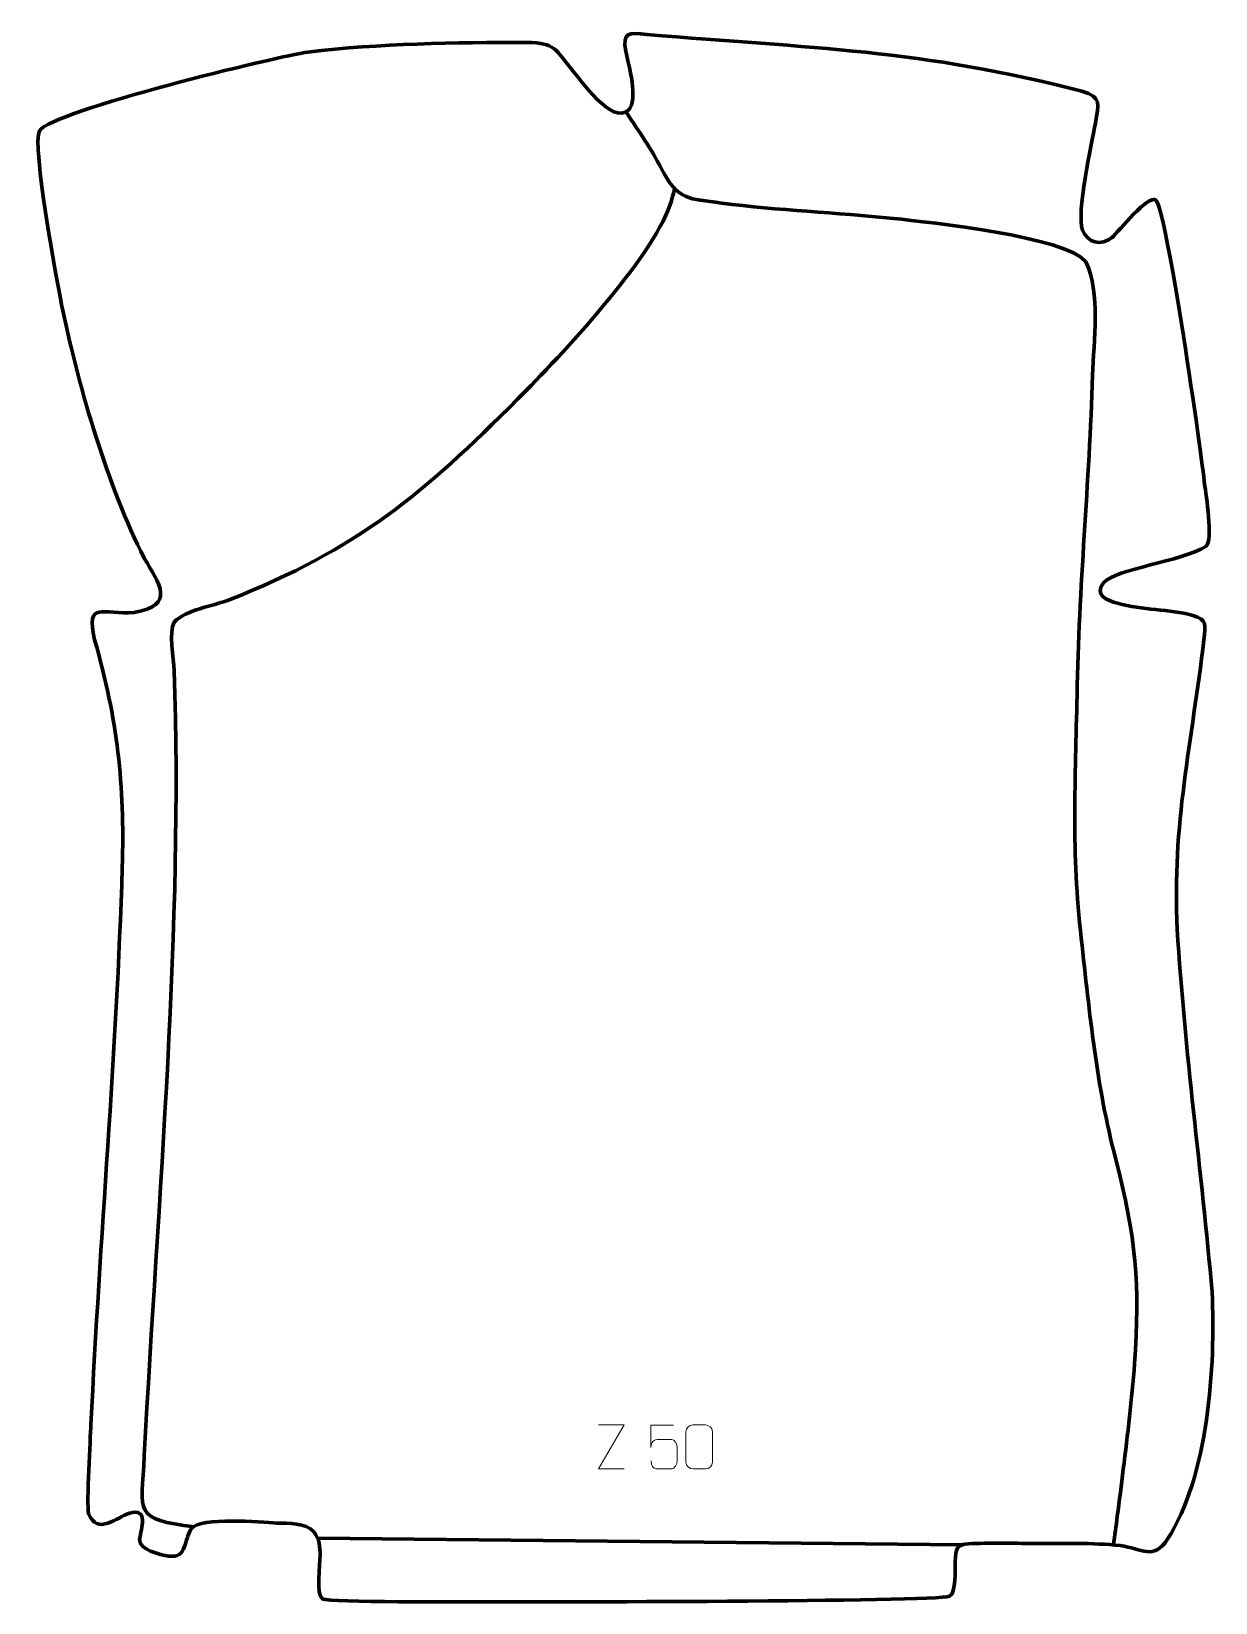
# Model space of a CAD drawing. Header units: millimetres. Extents: x -649 to 25, y 39 to 932.
import ezdxf

# ---------------------------------------------------------------- set-up
doc = ezdxf.new("R2010")
doc.units = ezdxf.units.MM
doc.header["$MEASUREMENT"] = 0
doc.layers.add('layer 2', color=7, linetype='Continuous')
doc.layers.add('layer 3', color=7, linetype='Continuous')

msp = doc.modelspace()

# ---------------------------------------------------------------- linework, layer by layer
at = {"layer": 'layer 2', "color": 142, "lineweight": 158}
for points, knots in [([(-310.0264, 886.2705), (-302.6696, 875.0888), (-296.1903, 866.0838), (-290.0149, 854.008), (-290.0149, 854.008), (-280.5954, 836.1478), (-274.9286, 837.4508), (-256.0492, 834.8823), (-256.0492, 834.8823), (-223.8071, 830.644), (-190.7808, 829.5624), (-158.2369, 826.0999), (-158.2369, 826.0999), (-137.6021, 823.8924), (-60.1203, 815.8681), (-48.7601, 801.4064), (-48.7601, 801.4064), (-40.3661, 784.1568), (-44.4054, 756.2591), (-44.9642, 736.9546), (-44.9642, 736.9546), (-46.8134, 676.1952), (-52.8221, 616.0103), (-53.7662, 555.1003), (-53.7662, 555.1003), (-54.8463, 507.1502), (-56.9482, 465.0218), (-51.4292, 416.9082), (-51.4292, 416.9082), (-46.3988, 373.053), (-42.9711, 334.1941), (-31.7439, 291.0639), (-31.7439, 291.0639), (-20.3437, 247.2693), (-17.8987, 220.0415), (-21.1066, 174.9051), (-21.1066, 174.9051), (-22.5897, 154.8793), (-25.0558, 134.9474), (-27.4693, 115.0178), (-27.4693, 115.0178), (-28.547, 106.1123), (-29.6897, 97.2188), (-30.8806, 88.3276), (-30.8806, 88.3276), (-31.6159, 82.891), (-32.3504, 77.4544), (-33.0859, 72.0179)], [0, 0, 0, 0, 0.07692308, 0.07692308, 0.07692308, 0.07692308, 0.15384615, 0.15384615, 0.15384615, 0.15384615, 0.23076923, 0.23076923, 0.23076923, 0.23076923, 0.30769231, 0.30769231, 0.30769231, 0.30769231, 0.38461538, 0.38461538, 0.38461538, 0.38461538, 0.46153846, 0.46153846, 0.46153846, 0.46153846, 0.53846154, 0.53846154, 0.53846154, 0.53846154, 0.61538462, 0.61538462, 0.61538462, 0.61538462, 0.69230769, 0.69230769, 0.69230769, 0.69230769, 0.76923077, 0.76923077, 0.76923077, 0.76923077, 0.84615385, 0.84615385, 0.84615385, 0.84615385, 1, 1, 1, 1]), ([(-555.7017, 82.278), (-590.7911, 86.8708), (-586.0651, 89.3008), (-584.3006, 122.9317), (-584.3006, 122.9317), (-576.7135, 267.6958), (-562.0798, 424.8527), (-567.3774, 569.0197), (-567.3774, 569.0197), (-567.6278, 575.7364), (-570.4346, 591.506), (-567.3666, 596.5331), (-567.3666, 596.5331), (-560.1942, 603.9644), (-546.1054, 605.401), (-536.053, 609.329), (-536.053, 609.329), (-463.0402, 637.9798), (-425.683, 669.4685), (-371.8812, 723.5089), (-371.8812, 723.5089), (-347.4025, 748.127), (-296.1044, 802.5182), (-285.177, 834.0975), (-285.177, 834.0975), (-284.3502, 836.4869), (-283.287, 840.5537), (-282.591, 842.9845)], [0, 0, 0, 0, 0.125, 0.125, 0.125, 0.125, 0.25, 0.25, 0.25, 0.25, 0.375, 0.375, 0.375, 0.375, 0.5, 0.5, 0.5, 0.5, 0.625, 0.625, 0.625, 0.625, 0.75, 0.75, 0.75, 0.75, 1, 1, 1, 1])]:
    msp.add_open_spline(points, degree=3, knots=knots, dxfattribs=at)
at = {"layer": 'layer 2', "color": 250, "lineweight": 9}
for points, knots in [([(-311.383, 115.2603), (-311.383, 115.2603), (-326.002, 115.2603), (-326.002, 115.2603), (-326.002, 115.2603), (-326.002, 115.2603), (-311.3587, 140.2177), (-311.3587, 140.2177), (-311.3587, 140.2177), (-311.3587, 140.2177), (-326.002, 140.2177), (-326.002, 140.2177)], [0, 0, 0, 0, 0.25, 0.25, 0.25, 0.25, 0.5, 0.5, 0.5, 0.5, 1, 1, 1, 1]), ([(-283.2863, 140.1938), (-283.2863, 140.1938), (-296.138, 140.1938), (-296.138, 140.1938), (-296.138, 140.1938), (-296.1377, 135.9632), (-296.1377, 131.7323), (-296.138, 127.5011), (-296.138, 127.5011), (-296.1383, 130.8112), (-294.5073, 131.883), (-291.6953, 131.9435), (-291.6953, 131.9435), (-289.2557, 131.9438), (-286.8162, 131.9438), (-284.377, 131.9435), (-284.377, 131.9435), (-282.7272, 131.9503), (-281.2523, 129.5698), (-281.2238, 127.5011), (-281.2238, 127.5011), (-281.2241, 124.9138), (-281.2241, 122.3262), (-281.2238, 119.7385), (-281.2238, 119.7385), (-281.1776, 117.7791), (-282.677, 115.3428), (-284.3029, 115.2843), (-284.3029, 115.2843), (-286.2594, 115.2846), (-291.1544, 115.2846), (-293.1114, 115.2843), (-293.1114, 115.2843), (-294.9569, 115.2755), (-296.064, 117.2403), (-296.0848, 119.7914)], [0, 0, 0, 0, 0.1, 0.1, 0.1, 0.1, 0.2, 0.2, 0.2, 0.2, 0.3, 0.3, 0.3, 0.3, 0.4, 0.4, 0.4, 0.4, 0.5, 0.5, 0.5, 0.5, 0.6, 0.6, 0.6, 0.6, 0.7, 0.7, 0.7, 0.7, 0.8, 0.8, 0.8, 0.8, 1, 1, 1, 1]), ([(-272.2611, 140.2383), (-269.895, 140.2383), (-267.5285, 140.2383), (-265.162, 140.2383), (-265.162, 140.2383), (-263.1815, 140.2739), (-261.1555, 138.7796), (-261.1284, 136.3375), (-261.1284, 136.3375), (-261.1288, 130.5801), (-261.1288, 124.8223), (-261.1284, 119.0641), (-261.1284, 119.0641), (-261.2705, 116.7365), (-262.9769, 115.2542), (-265.162, 115.2434), (-265.162, 115.2434), (-267.5344, 115.2438), (-269.9068, 115.2438), (-272.2788, 115.2434), (-272.2788, 115.2434), (-274.2373, 115.1378), (-276.2437, 117.0257), (-276.2323, 119.0467), (-276.2323, 119.0467), (-276.2319, 124.8273), (-276.2319, 130.6076), (-276.2323, 136.3874), (-276.2323, 136.3874), (-276.228, 138.5294), (-274.4509, 140.2519), (-272.2611, 140.2383)], [0, 0, 0, 0, 0.11111111, 0.11111111, 0.11111111, 0.11111111, 0.22222222, 0.22222222, 0.22222222, 0.22222222, 0.33333333, 0.33333333, 0.33333333, 0.33333333, 0.44444444, 0.44444444, 0.44444444, 0.44444444, 0.55555556, 0.55555556, 0.55555556, 0.55555556, 0.66666667, 0.66666667, 0.66666667, 0.66666667, 0.77777778, 0.77777778, 0.77777778, 0.77777778, 1, 1, 1, 1])]:
    msp.add_open_spline(points, degree=3, knots=knots, dxfattribs=at)
at = {"layer": 'layer 2', "color": 142, "lineweight": 158}
msp.add_open_spline([(-119.0899, 72.1254), (-119.0899, 72.1254), (-485.7602, 75.8208), (-485.7602, 75.8208)], degree=3, dxfattribs=at)
at = {"layer": 'layer 3', "color": 242, "lineweight": 158}
msp.add_open_spline([(-310.4409, 921.1087), (-312.4033, 932.4415), (-308.8069, 931.6807), (-298.4237, 930.6857), (-298.4237, 930.6857), (-206.1662, 922.9261), (-141.5856, 922.2047), (-51.0302, 898.4119), (-51.0302, 898.4119), (-39.4806, 895.0138), (-41.5349, 891.1728), (-43.3372, 880.2958), (-43.3372, 880.2958), (-45.5854, 868.2476), (-54.3602, 829.0937), (-50.6102, 819.4495), (-50.6102, 819.4495), (-47.8025, 812.2288), (-40.2688, 810.3705), (-33.9079, 815.2653), (-33.9079, 815.2653), (-29.9625, 818.858), (-13.3461, 839.9438), (-8.9526, 836.5501), (-8.9526, 836.5501), (-2.9041, 831.8781), (17.4527, 689.1748), (18.7825, 675.1232), (18.7825, 675.1232), (19.5371, 668.7832), (23.8559, 643.5946), (19.413, 639.6422), (19.413, 639.6422), (5.54, 631.1447), (-31.6773, 626.9473), (-38.7715, 618.9902), (-38.7715, 618.9902), (-44.2424, 611.9364), (-36.9036, 609.0953), (-30.7885, 607.3222), (-30.7885, 607.3222), (-16.5852, 603.2039), (-1.386, 604.301), (11.9858, 600.4543), (11.9858, 600.4543), (20.4814, 598.0104), (19.1823, 595.0833), (18.4063, 586.6097), (18.4063, 586.6097), (11.5982, 529.0065), (0.0842, 481.0805), (3.2089, 421.8953), (3.2089, 421.8953), (7.4804, 352.6498), (16.9318, 284.5995), (23.0352, 215.6872), (23.0352, 215.6872), (25.0071, 173.9142), (20.9125, 110.7149), (-2.4687, 75.1485), (-2.4687, 75.1485), (-10.4209, 63.052), (-16.7506, 70.0624), (-29.2994, 71.6352), (-29.2994, 71.6352), (-44.3366, 73.3778), (-63.1733, 72.6898), (-78.7155, 72.8369), (-78.7155, 72.8369), (-90.3762, 72.9473), (-103.8296, 73.2719), (-115.3625, 72.6852), (-115.3625, 72.6852), (-122.4869, 72.3227), (-122.7253, 69.8512), (-123.0993, 62.442), (-123.0993, 62.442), (-123.3092, 58.2814), (-122.3191, 44.6009), (-126.4147, 42.7991), (-126.4147, 42.7991), (-135.2551, 39.6876), (-365.8113, 39.5675), (-391.1933, 39.6366), (-391.1933, 39.6366), (-402.5072, 39.6573), (-479.1743, 39.2491), (-482.8234, 41.2781), (-482.8234, 41.2781), (-486.8968, 43.5431), (-484.3612, 61.3591), (-484.357, 65.9768), (-484.357, 65.9768), (-484.3522, 71.138), (-484.6616, 75.1533), (-487.7989, 79.3892), (-487.7989, 79.3892), (-492.5552, 84.8155), (-502.4207, 84.2493), (-509.0516, 84.4189), (-509.0516, 84.4189), (-517.7996, 84.926), (-552.4035, 88.0607), (-557.3894, 81.3994), (-557.3894, 81.3994), (-561.9395, 75.3205), (-559.7313, 64.133), (-570.4433, 65.6977), (-570.4433, 65.6977), (-575.2585, 66.5161), (-587.5593, 68.9728), (-586.9685, 75.5102), (-586.9685, 75.5102), (-586.0745, 81.1713), (-581.5522, 93.3664), (-592.812, 90.0085), (-592.812, 90.0085), (-599.8249, 87.9172), (-610.9649, 77.1234), (-616.026, 89.7366), (-616.026, 89.7366), (-617.1843, 95.7831), (-615.033, 132.7536), (-614.6792, 140.4358), (-614.6792, 140.4358), (-609.5995, 245.9759), (-600.1374, 351.5438), (-596.8318, 457.1073), (-596.8318, 457.1073), (-595.5179, 504.9142), (-599.4762, 540.8366), (-612.5854, 586.6027), (-612.5854, 586.6027), (-617.8756, 609.3212), (-607.538, 600.6948), (-590.0688, 602.0453), (-590.0688, 602.0453), (-566.193, 606.4913), (-575.7102, 617.9813), (-584.3815, 633.0536), (-584.3815, 633.0536), (-605.0892, 673.5346), (-621.1685, 729.0975), (-630.6682, 773.7062), (-630.6682, 773.7062), (-633.511, 787.2902), (-648.5293, 868.9549), (-643.9519, 876.0166), (-643.9519, 876.0166), (-636.7004, 887.2043), (-507.7521, 918.5614), (-491.2287, 920.7103), (-491.2287, 920.7103), (-450.4456, 925.5999), (-407.5962, 926.1599), (-366.5012, 926.149), (-366.5012, 926.149), (-350.337, 925.9182), (-350.897, 922.4289), (-341.1804, 910.8876), (-341.1804, 910.8876), (-336.331, 904.9786), (-318.0811, 878.9399), (-308.9801, 887.7235), (-308.9801, 887.7235), (-303.0197, 893.4759), (-308.9527, 913.3588), (-310.4409, 921.1087)], degree=3, knots=[0, 0, 0, 0, 0.02325581, 0.02325581, 0.02325581, 0.02325581, 0.04651163, 0.04651163, 0.04651163, 0.04651163, 0.06976744, 0.06976744, 0.06976744, 0.06976744, 0.09302326, 0.09302326, 0.09302326, 0.09302326, 0.11627907, 0.11627907, 0.11627907, 0.11627907, 0.13953488, 0.13953488, 0.13953488, 0.13953488, 0.1627907, 0.1627907, 0.1627907, 0.1627907, 0.18604651, 0.18604651, 0.18604651, 0.18604651, 0.20930233, 0.20930233, 0.20930233, 0.20930233, 0.23255814, 0.23255814, 0.23255814, 0.23255814, 0.25581395, 0.25581395, 0.25581395, 0.25581395, 0.27906977, 0.27906977, 0.27906977, 0.27906977, 0.30232558, 0.30232558, 0.30232558, 0.30232558, 0.3255814, 0.3255814, 0.3255814, 0.3255814, 0.34883721, 0.34883721, 0.34883721, 0.34883721, 0.37209302, 0.37209302, 0.37209302, 0.37209302, 0.39534884, 0.39534884, 0.39534884, 0.39534884, 0.41860465, 0.41860465, 0.41860465, 0.41860465, 0.44186047, 0.44186047, 0.44186047, 0.44186047, 0.46511628, 0.46511628, 0.46511628, 0.46511628, 0.48837209, 0.48837209, 0.48837209, 0.48837209, 0.51162791, 0.51162791, 0.51162791, 0.51162791, 0.53488372, 0.53488372, 0.53488372, 0.53488372, 0.55813953, 0.55813953, 0.55813953, 0.55813953, 0.58139535, 0.58139535, 0.58139535, 0.58139535, 0.60465116, 0.60465116, 0.60465116, 0.60465116, 0.62790698, 0.62790698, 0.62790698, 0.62790698, 0.65116279, 0.65116279, 0.65116279, 0.65116279, 0.6744186, 0.6744186, 0.6744186, 0.6744186, 0.69767442, 0.69767442, 0.69767442, 0.69767442, 0.72093023, 0.72093023, 0.72093023, 0.72093023, 0.74418605, 0.74418605, 0.74418605, 0.74418605, 0.76744186, 0.76744186, 0.76744186, 0.76744186, 0.79069767, 0.79069767, 0.79069767, 0.79069767, 0.81395349, 0.81395349, 0.81395349, 0.81395349, 0.8372093, 0.8372093, 0.8372093, 0.8372093, 0.86046512, 0.86046512, 0.86046512, 0.86046512, 0.88372093, 0.88372093, 0.88372093, 0.88372093, 0.90697674, 0.90697674, 0.90697674, 0.90697674, 0.93023256, 0.93023256, 0.93023256, 0.93023256, 0.95348837, 0.95348837, 0.95348837, 0.95348837, 1, 1, 1, 1], dxfattribs=at)

doc.saveas('drawing.dxf')
